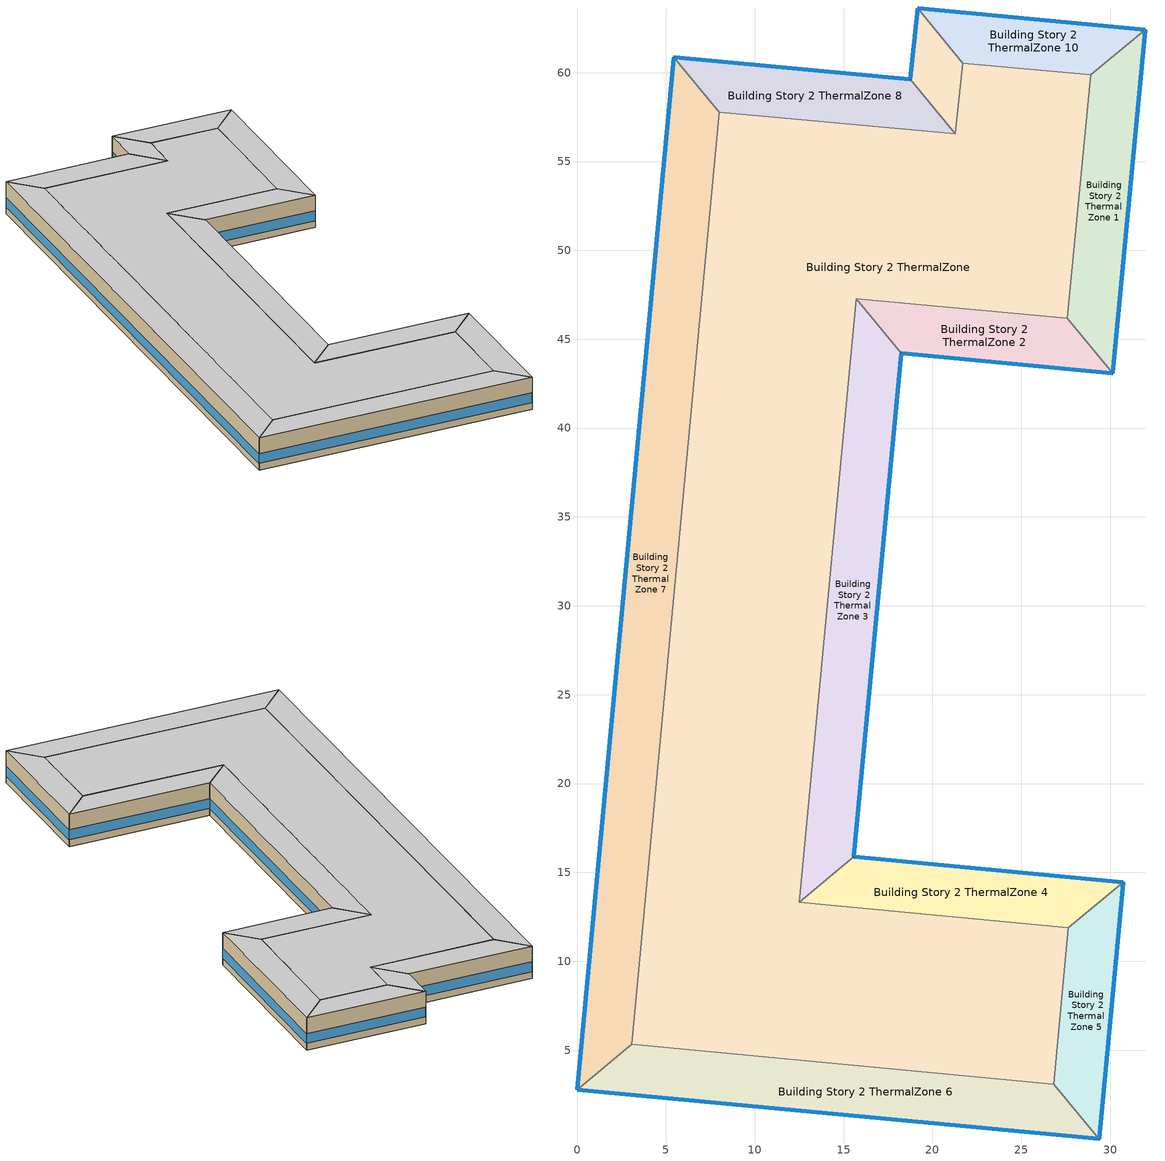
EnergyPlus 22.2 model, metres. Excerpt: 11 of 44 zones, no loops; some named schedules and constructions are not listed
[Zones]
Building Story 2 ThermalZone
 floor adiabatic (Typical Interior Ceiling): 28.9,59.87 27.59,46.17 15.7,47.28 12.49,13.33 27.65,11.89 26.84,3.08 3.08,5.33 8,57.78 21.29,56.55 21.71,60.54 z3.6
 wall adiabatic (Typical Interior Wall): 27.59,46.17 28.9,59.87 21.71,60.54 21.29,56.55 8,57.78 3.08,5.33 26.84,3.08 27.65,11.89 12.49,13.33 15.7,47.28 27.59,46.17 z3.6:7.2
 ceiling adiabatic (Typical Interior Floor): 21.71,60.54 21.29,56.55 8,57.78 3.08,5.33 26.84,3.08 27.65,11.89 12.49,13.33 15.7,47.28 27.59,46.17 28.9,59.87 z7.2
Building Story 2 ThermalZone 1
 floor adiabatic (Typical Interior Ceiling): 31.99,62.42 30.14,43.09 27.59,46.17 28.9,59.87 z3.6
 wall outside (Typical Insulated Steel Framed Exterior Wall R-12.99): 30.14,43.09 31.99,62.42 z3.6:7.2
 wall adiabatic (Typical Interior Wall): 31.99,62.42 28.9,59.87 27.59,46.17 30.14,43.09 z3.6:7.2
 window (U 0.55 SHGC 0.25): 30.15,43.12 31.98,62.39 z4.36:5.44
 ceiling adiabatic (Typical Interior Floor): 28.9,59.87 27.59,46.17 30.14,43.09 31.99,62.42 z7.2
Building Story 2 ThermalZone 10
 floor adiabatic (Typical Interior Floor): 19.17,63.64 31.99,62.42 28.9,59.87 21.71,60.54 z3.6
 wall outside (Typical Insulated Steel Framed Exterior Wall R-12.99): 31.99,62.42 19.17,63.64 z3.6:7.2
 wall adiabatic (Typical Interior Wall): 19.17,63.64 21.71,60.54 28.9,59.87 31.99,62.42 z3.6:7.2
 window (U 0.55 SHGC 0.25): 31.96,62.42 19.2,63.63 z4.36:5.45
 ceiling adiabatic (Typical Interior Ceiling): 21.71,60.54 28.9,59.87 31.99,62.42 19.17,63.64 z7.2
Building Story 2 ThermalZone 2
 floor adiabatic (Typical Interior Ceiling): 30.14,43.09 18.25,44.2 15.7,47.28 27.59,46.17 z3.6
 wall outside (Typical Insulated Steel Framed Exterior Wall R-12.99): 18.25,44.2 30.14,43.09 z3.6:7.2
 wall adiabatic (Typical Interior Wall): 30.14,43.09 27.59,46.17 15.7,47.28 18.25,44.2 z3.6:7.2
 window (U 0.55 SHGC 0.25): 18.28,44.2 30.12,43.09 z4.36:5.45
 ceiling adiabatic (Typical Interior Floor): 27.59,46.17 15.7,47.28 18.25,44.2 30.14,43.09 z7.2
Building Story 2 ThermalZone 3
 floor adiabatic (Typical Interior Ceiling): 18.25,44.2 15.57,15.88 12.49,13.33 15.7,47.28 z3.6
 wall outside (Typical Insulated Steel Framed Exterior Wall R-12.99): 15.57,15.88 18.25,44.2 z3.6:7.2
 wall adiabatic (Typical Interior Wall): 18.25,44.2 15.7,47.28 12.49,13.33 15.57,15.88 z3.6:7.2
 window (U 0.55 SHGC 0.25): 15.58,15.91 18.25,44.18 z4.36:5.44
 ceiling adiabatic (Typical Interior Ceiling): 15.7,47.28 12.49,13.33 15.57,15.88 18.25,44.2 z7.2
Building Story 2 ThermalZone 4
 floor adiabatic (Typical Interior Floor): 15.57,15.88 30.73,14.44 27.65,11.89 12.49,13.33 z3.6
 wall outside (Typical Insulated Steel Framed Exterior Wall R-12.99): 30.73,14.44 15.57,15.88 z3.6:7.2
 wall adiabatic (Typical Interior Wall): 15.57,15.88 12.49,13.33 27.65,11.89 30.73,14.44 z3.6:7.2
 window (U 0.55 SHGC 0.25): 30.71,14.44 15.6,15.88 z4.36:5.45
 ceiling adiabatic (Typical Interior Ceiling): 12.49,13.33 27.65,11.89 30.73,14.44 15.57,15.88 z7.2
Building Story 2 ThermalZone 5
 floor adiabatic (Typical Interior Floor): 30.73,14.44 29.39,0 26.84,3.08 27.65,11.89 z3.6
 wall outside (Typical Insulated Steel Framed Exterior Wall R-12.99): 29.39,0 30.73,14.44 z3.6:7.2
 wall adiabatic (Typical Interior Wall): 30.73,14.44 27.65,11.89 26.84,3.08 29.39,0 z3.6:7.2
 window (U 0.55 SHGC 0.25): 29.39,0.03 30.73,14.41 z4.36:5.45
 ceiling adiabatic (Typical Interior Ceiling): 27.65,11.89 26.84,3.08 29.39,0 30.73,14.44 z7.2
Building Story 2 ThermalZone 6
 floor adiabatic (Typical Interior Floor): 29.39,0 0,2.78 3.08,5.33 26.84,3.08 z3.6
 wall outside (Typical Insulated Steel Framed Exterior Wall R-12.99): 0,2.78 29.39,0 z3.6:7.2
 wall adiabatic (Typical Interior Wall): 29.39,0 26.84,3.08 3.08,5.33 0,2.78 z3.6:7.2
 window (U 0.55 SHGC 0.25): 0.03,2.77 29.37,0 z4.36:5.44
 ceiling adiabatic (Typical Interior Ceiling): 26.84,3.08 3.08,5.33 0,2.78 29.39,0 z7.2
Building Story 2 ThermalZone 7
 floor adiabatic (Typical Interior Floor): 0,2.78 5.44,60.86 8,57.78 3.08,5.33 z3.6
 wall outside (Typical Insulated Steel Framed Exterior Wall R-12.99): 5.44,60.86 0,2.78 z3.6:7.2
 wall adiabatic (Typical Interior Wall): 0,2.78 3.08,5.33 8,57.78 5.44,60.86 z3.6:7.2
 window (U 0.55 SHGC 0.25): 5.44,60.84 0,2.8 z4.36:5.44
 ceiling adiabatic (Typical Interior Ceiling): 3.08,5.33 8,57.78 5.44,60.86 0,2.78 z7.2
Building Story 2 ThermalZone 8
 floor adiabatic (Typical Interior Floor): 5.44,60.86 18.76,59.64 21.29,56.55 8,57.78 z3.6
 wall outside (Typical Insulated Steel Framed Exterior Wall R-12.99): 18.76,59.64 5.44,60.86 z3.6:7.2
 wall adiabatic (Typical Interior Wall): 5.44,60.86 8,57.78 21.29,56.55 18.76,59.64 z3.6:7.2
 window (U 0.55 SHGC 0.25): 18.73,59.64 5.47,60.86 z4.36:5.45
 ceiling adiabatic (Typical Interior Ceiling): 8,57.78 21.29,56.55 18.76,59.64 5.44,60.86 z7.2
Building Story 2 ThermalZone 9
 floor adiabatic (Typical Interior Floor): 18.76,59.64 19.17,63.64 21.71,60.54 21.29,56.55 z3.6
 wall outside (Typical Insulated Steel Framed Exterior Wall R-12.99): 19.17,63.64 18.76,59.64 z3.6:7.2
 wall adiabatic (Typical Interior Wall): 18.76,59.64 21.29,56.55 21.71,60.54 19.17,63.64 z3.6:7.2
 window (U 0.55 SHGC 0.25): 19.17,63.61 18.76,59.66 z4.36:5.46
 ceiling adiabatic (Typical Interior Ceiling): 21.29,56.55 21.71,60.54 19.17,63.64 18.76,59.64 z7.2
[SpaceList]
Story Ground Blended Space Type: Building Story 1 Space 1, Building Story 1 Space 2, Building Story 1 Space 5, Building Story 1 Space 6, Building Story 1 Space 7, Building Story 1 Space 9, Building Story 1 Space 10, Building Story 1 Space 3, Building Story 1 Space 8, Building Story 1 Space, Building Story 1 Space 4
[Lights] Zone or ZoneList or Space or SpaceList=Story Ground Blended Space Type; Design Level Calculation Method=Watts/Area; Return Air Fraction=0; Fraction Visible=0.2; Fraction Replaceable=1
Name | Schedule | Watts per Zone Floor Area {W/m2} | Fraction Radiant
Office OfficeLarge Data Center Lights 1 | OfficeLarge BLDG_LIGHT_SCH_2013 | 0.132749 | 0.7
Office OfficeLarge Main Data Center Lights 1 | OfficeLarge BLDG_LIGHT_SCH_2013 | 0.238666 | 0.7
SecondarySchool Auditorium Lights 1 | SchoolSecondary BLDG_LIGHT_SCH_2013 | 0.820262 | 0.37
SecondarySchool Cafeteria Lights 1 | SchoolSecondary BLDG_LIGHT_SCH_2013 | 0.535655 | 0.37
SecondarySchool ComputerRoom Lights 1 | SchoolSecondary BLDG_LIGHT_CLASSROOM_SCH_2013 | 1.56003 | 0.37
SecondarySchool Gym Lights 1 | SchoolSecondary BLDG_LIGHT_GYM_SCH_2013 | 1.52954 | 0.37
SecondarySchool Kitchen Lights 1 | SchoolSecondary BLDG_LIGHT_SCH_2013 | 0.343842 | 0.37
SecondarySchool Library Lights 1 | SchoolSecondary BLDG_LIGHT_LIBRARY_SCH_2013 | 1.31882 | 0.37
SecondarySchool Lobby Lights 1 | SchoolSecondary BLDG_LIGHT_LOBBYFLR1_SCH_2013 | 0.497551 | 0.37
SecondarySchool Mechanical Lights 1 | SchoolSecondary BLDG_LIGHT_MECHANICAL_SCH_2013 | 0.378666 | 0.37
SecondarySchool Office Lights 1 | SchoolSecondary BLDG_LIGHT_OFFICE_SCH_2013 | 1.55706 | 0.37
SecondarySchool Restroom Lights 1 | SchoolSecondary BLDG_LIGHT_BATH_SCH_2013 | 0.541778 | 0.37
[People] Zone or ZoneList or Space or SpaceList=Story Ground Blended Space Type; Number of People Calculation Method=People/Area; Fraction Radiant=0.3; Activity Level Schedule=SchoolSecondary ACTIVITY_SCH; Enable ASHRAE 55 Comfort Warnings=Yes; Mean Radiant Temperature Calculation Type=ZoneAveraged; Work Efficiency Schedule=Work Efficiency Schedule; Clothing Insulation Schedule=Clothing Schedule; Air Velocity Schedule=Air Velocity Schedule; Thermal Comfort Model 1 Type=Fanger
Name | Number of People Schedule | People per Floor Area {person/m2}
SecondarySchool Auditorium People 1 | SchoolSecondary BLDG_OCC_SCH_Auditorium | 0.1953
SecondarySchool Cafeteria People 1 | SchoolSecondary BLDG_OCC_SCH_Cafeteria | 0.0824085
SecondarySchool ComputerRoom People 1 | SchoolSecondary BLDG_OCC_SCH_Extend | 0.044033
SecondarySchool Gym People 1 | SchoolSecondary BLDG_OCC_SCH_Gym | 0.063731
SecondarySchool Kitchen People 1 | SchoolSecondary BLDG_OCC_SCH | 0.00432787
SecondarySchool Library People 1 | SchoolSecondary BLDG_OCC_SCH | 0.0110825
SecondarySchool Office People 1 | SchoolSecondary BLDG_OCC_SCH_Offices | 0.00701376
[ElectricEquipment] Zone or ZoneList or Space or SpaceList=Story Ground Blended Space Type; Design Level Calculation Method=Watts/Area
Name | Schedule | Watts per Zone Floor Area {W/m2} | Fraction Radiant | Fraction Latent | Fraction Lost
2 Elevator Fans | Elevator Schedule 3 | 0.0479507 | 0.5
2 Elevator Lift Motors | Elevator Schedule 1 | 24.8679 | 0 | 0 | 1
2 Elevator Lights | Elevator Schedule 2 | 0.0501053 | 0.5
Office OfficeLarge Data Center Elec Equip 1 | DataCenter_EQUIP_SCH | 3.23778 | 0.5 | 0 | 0
Office OfficeLarge Main Data Center Elec Equip 1 | DataCenter_EQUIP_SCH | 13.0975 | 0.5 | 0 | 0
SecondarySchool Auditorium Elec Equip 1 | SchoolSecondary BLDG_EQUIP_SCH_2013 | 0.598921 | 0.5 | 0 | 0
SecondarySchool Cafeteria Elec Equip 1 | SchoolSecondary KITCHEN_ELEC_EQUIP_SCH | 5.89221 | 0.5 | 0 | 0
SecondarySchool ComputerRoom Elec Equip 1 | SchoolSecondary BLDG_EQUIP_SCH_2013 | 2.33752 | 0.5 | 0 | 0
SecondarySchool Gym Elec Equip 1 | SchoolSecondary BLDG_EQUIP_SCH_2013 | 0.977208 | 0.5 | 0 | 0
SecondarySchool Kitchen Elec Equip 1 | SchoolSecondary KITCHEN_ELEC_EQUIP_SCH | 5.86805 | 0.3 | 0.25 | 0.2
SecondarySchool Library Elec Equip 1 | SchoolSecondary BLDG_EQUIP_SCH_2013 | 1.03067 | 0.5 | 0 | 0
SecondarySchool Lobby Elec Equip 1; SecondarySchool Restroom Elec Equip 1 | SchoolSecondary BLDG_EQUIP_SCH_2013 | 0.204549 | 0.5 | 0 | 0
SecondarySchool Mechanical Elec Equip 1 | SchoolSecondary BLDG_EQUIP_SCH_2013 | 0.333587 | 0.5 | 0 | 0
SecondarySchool Office Elec Equip 1 | SchoolSecondary BLDG_EQUIP_SCH_2013 | 1.40275 | 0.5 | 0 | 0
[GasEquipment]
SecondarySchool Kitchen Gas Equip 1: Zone or ZoneList or Space or SpaceList=Story Ground Blended Space Type; Schedule=SchoolSecondary KITCHEN_GAS_EQUIP_SCH; Design Level Calculation Method=Watts/Area; Power per Zone Floor Area {W/m2}=44.3139; Fraction Latent=0.1; Fraction Radiant=0.2; Fraction Lost=0.7
[ZoneInfiltration:DesignFlowRate] Zone or ZoneList or Space or SpaceList=Story Ground Blended Space Type; Schedule=Always On Discrete; Design Flow Rate Calculation Method=Flow/ExteriorArea; Constant Term Coefficient=0; Temperature Term Coefficient=0; Velocity Term Coefficient=0.224; Velocity Squared Term Coefficient=0
Name | Flow Rate per Exterior Surface Area {m3/s-m2}
SecondarySchool Auditorium A  - Story Ground Infiltration; SecondarySchool Auditorium C  - Story Ground Infiltration | 2.06687e-05
SecondarySchool Cafeteria A  - Story Ground Infiltration; SecondarySchool Cafeteria C  - Story Ground Infiltration | 1.3082e-05
SecondarySchool ComputerRoom A  - Story Ground Infiltration; SecondarySchool ComputerRoom C  - Story Ground Infiltration | 1.99715e-05
SecondarySchool Gym A  - Story Ground Infiltration; SecondarySchool Gym C  - Story Ground Infiltration | 1.5972e-05
SecondarySchool Gym A end_a - Story Ground Infiltration; SecondarySchool Gym C end_a - Story Ground Infiltration | 3.55026e-05
SecondarySchool Gym B end_a - Story Ground Infiltration; SecondarySchool Office B  - Story Ground Infiltration | 7.8412e-05
SecondarySchool Kitchen A  - Story Ground Infiltration; SecondarySchool Kitchen C  - Story Ground Infiltration | 4.51102e-06
SecondarySchool Library A  - Story Ground Infiltration; SecondarySchool Library C  - Story Ground Infiltration | 1.7593e-05
SecondarySchool Lobby A  - Story Ground Infiltration; SecondarySchool Lobby C  - Story Ground Infiltration; SecondarySchool Restroom A  - Story Ground Infiltration; SecondarySchool Restroom C  - Story Ground Infiltration | 8.77599e-06
SecondarySchool Mechanical A  - Story Ground Infiltration; SecondarySchool Mechanical C  - Story Ground Infiltration | 1.43122e-05
SecondarySchool Office A  - Story Ground Infiltration; SecondarySchool Office C  - Story Ground Infiltration | 4.00194e-05
[Schedule:Day:Interval]
SchoolSecondary BLDG_LIGHT_SCH_2013 Wkdy Day; SchoolSecondary BLDG_LIGHT_SCH_2013 Wkdy Day 2; SchoolSecondary BLDG_LIGHT_MECHANICAL_SCH_2013 Wkdy Day; SchoolSecondary BLDG_LIGHT_MECHANICAL_SCH_2013 Wkdy Day 2: No, 07:00, 0.1773, 21:00, 0.9, 24:00, 0.1773
SchoolSecondary BLDG_LIGHT_SCH_2013 Wknd Day; SchoolSecondary BLDG_LIGHT_SCH_2013 Wknd Day 1; SchoolSecondary BLDG_LIGHT_SCH_2013 Default; SchoolSecondary BLDG_LIGHT_CLASSROOM_SCH_2013 Wknd Day; SchoolSecondary BLDG_LIGHT_CLASSROOM_SCH_2013 Wknd Day 1; SchoolSecondary BLDG_LIGHT_CLASSROOM_SCH_2013 Default; SchoolSecondary BLDG_LIGHT_GYM_SCH_2013 Wknd Day; SchoolSecondary BLDG_LIGHT_GYM_SCH_2013 Wknd Day 1; SchoolSecondary BLDG_LIGHT_GYM_SCH_2013 Default; SchoolSecondary BLDG_LIGHT_LIBRARY_SCH_2013 Wknd Day; SchoolSecondary BLDG_LIGHT_LIBRARY_SCH_2013 Wknd Day 1; SchoolSecondary BLDG_LIGHT_LIBRARY_SCH_2013 Default; SchoolSecondary BLDG_LIGHT_LOBBYFLR1_SCH_2013 Wknd Day; SchoolSecondary BLDG_LIGHT_LOBBYFLR1_SCH_2013 Wknd Day 1; SchoolSecondary BLDG_LIGHT_LOBBYFLR1_SCH_2013 Default; SchoolSecondary BLDG_LIGHT_MECHANICAL_SCH_2013 Wknd Day; SchoolSecondary BLDG_LIGHT_MECHANICAL_SCH_2013 Wknd Day 1; SchoolSecondary BLDG_LIGHT_MECHANICAL_SCH_2013 Default; SchoolSecondary BLDG_LIGHT_OFFICE_SCH_2013 Wknd Day; SchoolSecondary BLDG_LIGHT_OFFICE_SCH_2013 Wknd Day 1; SchoolSecondary BLDG_LIGHT_OFFICE_SCH_2013 Default; SchoolSecondary BLDG_LIGHT_BATH_SCH_2013 Wknd Day; SchoolSecondary BLDG_LIGHT_BATH_SCH_2013 Wknd Day 1; SchoolSecondary BLDG_LIGHT_BATH_SCH_2013 Default; SchoolSecondary BLDG_LIGHT_CORRIDOR_SCH_2013 Wknd Day; SchoolSecondary BLDG_LIGHT_CORRIDOR_SCH_2013 Wknd Day 1; SchoolSecondary BLDG_LIGHT_CORRIDOR_SCH_2013 Default: No, 24:00, 0.1773
SchoolSecondary BLDG_LIGHT_SCH_2013 Wkdy Day 1; SchoolSecondary BLDG_LIGHT_MECHANICAL_SCH_2013 Wkdy Day 1: No, 08:00, 0.1773, 20:00, 0.5, 24:00, 0.1773
SchoolSecondary BLDG_LIGHT_SCH_2013 Summer Design Day; SchoolSecondary BLDG_LIGHT_CLASSROOM_SCH_2013 Summer Design Day; SchoolSecondary BLDG_LIGHT_GYM_SCH_2013 Summer Design Day; SchoolSecondary BLDG_LIGHT_LIBRARY_SCH_2013 Summer Design Day; SchoolSecondary BLDG_LIGHT_LOBBYFLR1_SCH_2013 Summer Design Day; SchoolSecondary BLDG_LIGHT_MECHANICAL_SCH_2013 Summer Design Day; SchoolSecondary BLDG_LIGHT_OFFICE_SCH_2013 Summer Design Day; SchoolSecondary BLDG_LIGHT_BATH_SCH_2013 Summer Design Day; 72 space(s) Occ Sch Summer Design Day 3; 72 space(s) Occ Sch Winter Design Day 3; 72 space(s) Occ Sch Summer Design Day 1; 72 space(s) Occ Sch Winter Design Day 1; 72 space(s) Occ Sch Summer Design Day 2; 72 space(s) Occ Sch Winter Design Day 2; DataCenter_EQUIP_SCH Wknd|Wkdy|Hol Day 3; DataCenter_EQUIP_SCH Wknd|Wkdy|Hol Day 7; DataCenter_EQUIP_SCH Wknd|Wkdy|Hol Day 11; DataCenter_EQUIP_SCH Summer Design Day; SchoolSecondary BLDG_LIGHT_CORRIDOR_SCH_2013 Summer Design Day: No, 24:00, 1
SchoolSecondary BLDG_LIGHT_SCH_2013 Winter Design Day; SchoolSecondary BLDG_LIGHT_CLASSROOM_SCH_2013 Winter Design Day; SchoolSecondary BLDG_LIGHT_GYM_SCH_2013 Winter Design Day; SchoolSecondary BLDG_LIGHT_LIBRARY_SCH_2013 Winter Design Day; SchoolSecondary BLDG_LIGHT_LOBBYFLR1_SCH_2013 Winter Design Day; SchoolSecondary BLDG_LIGHT_MECHANICAL_SCH_2013 Winter Design Day; SchoolSecondary BLDG_LIGHT_OFFICE_SCH_2013 Winter Design Day; SchoolSecondary BLDG_LIGHT_BATH_SCH_2013 Winter Design Day; SchoolSecondary BLDG_OCC_SCH_Auditorium Wknd Day; SchoolSecondary BLDG_OCC_SCH_Auditorium Wknd Day 1; SchoolSecondary BLDG_OCC_SCH_Auditorium Default; SchoolSecondary BLDG_OCC_SCH_Auditorium Winter Design Day; SchoolSecondary BLDG_OCC_SCH_Cafeteria Wknd Day; SchoolSecondary BLDG_OCC_SCH_Cafeteria Wknd Day 1; SchoolSecondary BLDG_OCC_SCH_Cafeteria Default; SchoolSecondary BLDG_OCC_SCH_Cafeteria Winter Design Day; SchoolSecondary BLDG_OCC_SCH_Extend Wknd Day; SchoolSecondary BLDG_OCC_SCH_Extend Wknd Day 1; SchoolSecondary BLDG_OCC_SCH_Extend Default; SchoolSecondary BLDG_OCC_SCH_Extend Winter Design Day; SchoolSecondary BLDG_OCC_SCH_Gym Wknd Day; SchoolSecondary BLDG_OCC_SCH_Gym Wknd Day 1; SchoolSecondary BLDG_OCC_SCH_Gym Default; SchoolSecondary BLDG_OCC_SCH_Gym Winter Design Day; SchoolSecondary BLDG_OCC_SCH Wknd Day; SchoolSecondary BLDG_OCC_SCH Wknd Day 1; SchoolSecondary BLDG_OCC_SCH Default; SchoolSecondary BLDG_OCC_SCH Winter Design Day; SchoolSecondary BLDG_OCC_SCH_Offices Wknd Day; SchoolSecondary BLDG_OCC_SCH_Offices Wknd Day 1; SchoolSecondary BLDG_OCC_SCH_Offices Default; SchoolSecondary BLDG_OCC_SCH_Offices Winter Design Day; Schedule Day 3; SchoolSecondary BLDG_LIGHT_CORRIDOR_SCH_2013 Winter Design Day: No, 24:00, 0
SchoolSecondary BLDG_LIGHT_CLASSROOM_SCH_2013 Wkdy Day; SchoolSecondary BLDG_LIGHT_CLASSROOM_SCH_2013 Wkdy Day 2: No, 07:00, 0.1773, 08:00, 0.9, 21:00, 0.598291, 24:00, 0.1773
SchoolSecondary BLDG_LIGHT_CLASSROOM_SCH_2013 Wkdy Day 1: No, 08:00, 0.1773, 20:00, 0.332384, 21:00, 0.117863, 24:00, 0.1773
SchoolSecondary BLDG_LIGHT_GYM_SCH_2013 Wkdy Day; SchoolSecondary BLDG_LIGHT_GYM_SCH_2013 Wkdy Day 2: No, 07:00, 0.1773, 08:00, 0.9, 21:00, 0.88182, 24:00, 0.1773
SchoolSecondary BLDG_LIGHT_GYM_SCH_2013 Wkdy Day 1: No, 08:00, 0.1773, 20:00, 0.4899, 21:00, 0.173719, 24:00, 0.1773
SchoolSecondary BLDG_LIGHT_LIBRARY_SCH_2013 Wkdy Day; SchoolSecondary BLDG_LIGHT_LIBRARY_SCH_2013 Wkdy Day 2: No, 07:00, 0.1773, 08:00, 0.9, 21:00, 0.8325, 24:00, 0.1773
SchoolSecondary BLDG_LIGHT_LIBRARY_SCH_2013 Wkdy Day 1: No, 08:00, 0.1773, 20:00, 0.4625, 21:00, 0.164002, 24:00, 0.1773
SchoolSecondary BLDG_LIGHT_LOBBYFLR1_SCH_2013 Wkdy Day; SchoolSecondary BLDG_LIGHT_LOBBYFLR1_SCH_2013 Wkdy Day 2: No, 07:00, 0.1773, 08:00, 0.9, 21:00, 0.855, 24:00, 0.1773
SchoolSecondary BLDG_LIGHT_LOBBYFLR1_SCH_2013 Wkdy Day 1: No, 08:00, 0.1773, 20:00, 0.475, 21:00, 0.168435, 24:00, 0.1773
SchoolSecondary BLDG_LIGHT_OFFICE_SCH_2013 Wkdy Day; SchoolSecondary BLDG_LIGHT_OFFICE_SCH_2013 Wkdy Day 2: No, 07:00, 0.1773, 08:00, 0.9, 21:00, 0.747958, 24:00, 0.1773
SchoolSecondary BLDG_LIGHT_OFFICE_SCH_2013 Wkdy Day 1: No, 08:00, 0.1773, 20:00, 0.415533, 21:00, 0.147348, 24:00, 0.1773
SchoolSecondary BLDG_LIGHT_BATH_SCH_2013 Wkdy Day; SchoolSecondary BLDG_LIGHT_BATH_SCH_2013 Wkdy Day 2: No, 07:00, 0.1773, 08:00, 0.9, 21:00, 0.594, 24:00, 0.1773
SchoolSecondary BLDG_LIGHT_BATH_SCH_2013 Wkdy Day 1: No, 08:00, 0.1773, 20:00, 0.33, 21:00, 0.117018, 24:00, 0.1773
SchoolSecondary BLDG_OCC_SCH_Auditorium Wkdy|SmrDsn Day; SchoolSecondary BLDG_OCC_SCH_Auditorium Wkdy|SmrDsn Day 2; SchoolSecondary BLDG_OCC_SCH_Auditorium Summer Design Day: No, 08:00, 0, 15:00, 0.25, 20:00, 0.95, 24:00, 0
SchoolSecondary BLDG_OCC_SCH_Auditorium Wkdy|SmrDsn Day 1: No, 08:00, 0, 17:00, 0.15, 19:00, 0.35, 24:00, 0
SchoolSecondary ACTIVITY_SCH Default; SchoolSecondary ACTIVITY_SCH Summer Design Day; SchoolSecondary ACTIVITY_SCH Winter Design Day: No, 24:00, 120
SchoolSecondary BLDG_OCC_SCH_Cafeteria Wkdy|SmrDsn Day; SchoolSecondary BLDG_OCC_SCH_Cafeteria Wkdy|SmrDsn Day 2; SchoolSecondary BLDG_OCC_SCH_Cafeteria Summer Design Day: No, 09:00, 0, 15:00, 0.95, 20:00, 0.35, 24:00, 0
SchoolSecondary BLDG_OCC_SCH_Cafeteria Wkdy|SmrDsn Day 1: No, 09:00, 0, 17:00, 0.15, 19:00, 0.35, 24:00, 0
SchoolSecondary BLDG_OCC_SCH_Extend Wkdy|SmrDsn Day; SchoolSecondary BLDG_OCC_SCH_Extend Wkdy|SmrDsn Day 2; SchoolSecondary BLDG_OCC_SCH_Extend Summer Design Day: No, 08:00, 0, 21:00, 0.95, 24:00, 0
SchoolSecondary BLDG_OCC_SCH_Extend Wkdy|SmrDsn Day 1: No, 08:00, 0, 21:00, 0.5, 24:00, 0
SchoolSecondary BLDG_OCC_SCH_Gym Wkdy|SmrDsn Day; SchoolSecondary BLDG_OCC_SCH_Gym Wkdy|SmrDsn Day 2; SchoolSecondary BLDG_OCC_SCH_Gym Summer Design Day: No, 08:00, 0, 16:00, 0.35, 21:00, 0.95, 24:00, 0
SchoolSecondary BLDG_OCC_SCH_Gym Wkdy|SmrDsn Day 1: No, 08:00, 0, 21:00, 0.35, 24:00, 0
SchoolSecondary BLDG_OCC_SCH Wkdy|SmrDsn Day; SchoolSecondary BLDG_OCC_SCH Wkdy|SmrDsn Day 2; SchoolSecondary BLDG_OCC_SCH Summer Design Day: No, 08:00, 0, 16:00, 0.95, 21:00, 0.15, 24:00, 0
SchoolSecondary BLDG_OCC_SCH Wkdy|SmrDsn Day 1: No, 08:00, 0, 21:00, 0.15, 24:00, 0
SchoolSecondary BLDG_OCC_SCH_Offices Wkdy|SmrDsn Day; SchoolSecondary BLDG_OCC_SCH_Offices Wkdy|SmrDsn Day 2; SchoolSecondary BLDG_OCC_SCH_Offices Summer Design Day: No, 08:00, 0, 17:00, 0.95, 21:00, 0.15, 24:00, 0
SchoolSecondary BLDG_OCC_SCH_Offices Wkdy|SmrDsn Day 1: No, 08:00, 0, 17:00, 0.5, 21:00, 0.15, 24:00, 0
72 space(s) Occ Sch Thursday 19; 72 space(s) Occ Sch Friday 19; 72 space(s) Occ Sch Default 3; 72 space(s) Occ Sch Tuesday 19; 72 space(s) Occ Sch Wednesday 19; 72 space(s) Occ Sch Tuesday 18; 72 space(s) Occ Sch Wednesday 18; 72 space(s) Occ Sch Thursday 18; 72 space(s) Occ Sch Friday 18; 72 space(s) Occ Sch Monday 16; 72 space(s) Occ Sch Tuesday 16; 72 space(s) Occ Sch Wednesday 16; 72 space(s) Occ Sch Thursday 16; 72 space(s) Occ Sch Friday 16; 72 space(s) Occ Sch Monday 14; 72 space(s) Occ Sch Wednesday 15; 72 space(s) Occ Sch Thursday 15; 72 space(s) Occ Sch Friday 15; 72 space(s) Occ Sch Monday 13; 72 space(s) Occ Sch Tuesday 15; 72 space(s) Occ Sch Thursday 14; 72 space(s) Occ Sch Friday 14; 72 space(s) Occ Sch Default 2; 72 space(s) Occ Sch Tuesday 14; 72 space(s) Occ Sch Wednesday 14; 72 space(s) Occ Sch Tuesday 13; 72 space(s) Occ Sch Wednesday 13; 72 space(s) Occ Sch Thursday 13; 72 space(s) Occ Sch Friday 13; 72 space(s) Occ Sch Monday 12; 72 space(s) Occ Sch Tuesday 11; 72 space(s) Occ Sch Wednesday 11; 72 space(s) Occ Sch Thursday 11; 72 space(s) Occ Sch Friday 11; 72 space(s) Occ Sch Monday 10; 72 space(s) Occ Sch Wednesday 10; 72 space(s) Occ Sch Thursday 10; 72 space(s) Occ Sch Friday 10; 72 space(s) Occ Sch Monday 9; 72 space(s) Occ Sch Tuesday 10: No, 05:00, 0, 07:00, 1, 08:00, 1, 09:00, 1, 11:00, 0, 13:00, 1, 14:00, 0, 15:00, 1, 16:00, 1, 17:00, 1, 18:00, 1, 19:00, 0, 20:00, 1, 21:00, 1, 22:00, 1, 24:00, 0
72 space(s) Occ Sch Saturday 3; 72 space(s) Occ Sch Saturday 2: No, 05:00, 0, 06:00, 1, 07:00, 0, 08:00, 1, 11:00, 0, 12:00, 1, 16:00, 0, 17:00, 1, 18:00, 0, 19:00, 1, 24:00, 0
72 space(s) Occ Sch Sunday 3; 72 space(s) Occ Sch Sunday 2: No, 05:00, 0, 06:00, 1, 17:00, 0, 18:00, 1, 24:00, 0
72 space(s) Occ Sch Wednesday 17; 72 space(s) Occ Sch Thursday 17; 72 space(s) Occ Sch Friday 17; 72 space(s) Occ Sch Monday 15; 72 space(s) Occ Sch Tuesday 17; 72 space(s) Occ Sch Wednesday 12; 72 space(s) Occ Sch Thursday 12; 72 space(s) Occ Sch Friday 12; 72 space(s) Occ Sch Monday 11; 72 space(s) Occ Sch Tuesday 12: No, 05:00, 0, 07:00, 1, 08:00, 1, 09:00, 1, 11:00, 0, 13:00, 1, 16:00, 0, 17:00, 1, 18:00, 1, 19:00, 1, 20:00, 0, 21:00, 1, 22:00, 1, 24:00, 0
72 space(s) Occ Sch Thursday 9; 72 space(s) Occ Sch Friday 9; 72 space(s) Occ Sch Default 1; 72 space(s) Occ Sch Tuesday 9; 72 space(s) Occ Sch Wednesday 9; 72 space(s) Occ Sch Wednesday 5; 72 space(s) Occ Sch Thursday 5; 72 space(s) Occ Sch Friday 5; 72 space(s) Occ Sch Monday 5; 72 space(s) Occ Sch Tuesday 5: No, 05:00, 0, 07:00, 0.0111173, 08:00, 0.643691, 09:00, 0.104503, 11:00, 0, 13:00, 0.0500278, 14:00, 0, 15:00, 0.116732, 16:00, 0.207893, 17:00, 0.0811562, 18:00, 0.0222346, 19:00, 0, 20:00, 0.286826, 21:00, 0.277932, 22:00, 0.00555865, 24:00, 0
72 space(s) Occ Sch Saturday 1: No, 05:00, 0, 06:00, 0.0111173, 07:00, 0, 08:00, 0.0222346, 11:00, 0, 12:00, 0.0222346, 16:00, 0, 17:00, 0.00555865, 18:00, 0, 19:00, 0.00555865, 24:00, 0
72 space(s) Occ Sch Sunday 1: No, 05:00, 0, 06:00, 0.00555865, 17:00, 0, 18:00, 0.00555865, 24:00, 0
72 space(s) Occ Sch Tuesday 8; 72 space(s) Occ Sch Wednesday 8; 72 space(s) Occ Sch Thursday 8; 72 space(s) Occ Sch Friday 8; 72 space(s) Occ Sch Monday 8; 72 space(s) Occ Sch Tuesday 6; 72 space(s) Occ Sch Wednesday 6; 72 space(s) Occ Sch Thursday 6; 72 space(s) Occ Sch Friday 6; 72 space(s) Occ Sch Monday 6: No, 05:00, 0, 07:00, 0.0111173, 08:00, 0.332407, 09:00, 0.105614, 11:00, 0, 13:00, 0.0511395, 14:00, 0, 15:00, 0.116732, 16:00, 0.102279, 17:00, 0.0811562, 18:00, 0.0222346, 19:00, 0, 20:00, 0.286826, 21:00, 0.277932, 22:00, 0.00555865, 24:00, 0
72 space(s) Occ Sch Wednesday 7; 72 space(s) Occ Sch Thursday 7; 72 space(s) Occ Sch Friday 7; 72 space(s) Occ Sch Monday 7; 72 space(s) Occ Sch Tuesday 7: No, 05:00, 0, 07:00, 0.0111173, 08:00, 0.275709, 09:00, 0.0166759, 11:00, 0, 13:00, 0.0500278, 16:00, 0, 17:00, 0.00222346, 18:00, 0.0222346, 19:00, 0.130072, 20:00, 0, 21:00, 0.148972, 22:00, 0.00555865, 24:00, 0
DataCenter_EQUIP_SCH Wknd|Wkdy|Hol Day; DataCenter_EQUIP_SCH Wknd|Wkdy|Hol Day 4; DataCenter_EQUIP_SCH Wknd|Wkdy|Hol Day 8; DataCenter_EQUIP_SCH Winter Design Day 11: No, 24:00, 0.25
DataCenter_EQUIP_SCH Wknd|Wkdy|Hol Day 1; DataCenter_EQUIP_SCH Wknd|Wkdy|Hol Day 5; DataCenter_EQUIP_SCH Wknd|Wkdy|Hol Day 9: No, 24:00, 0.5
DataCenter_EQUIP_SCH Wknd|Wkdy|Hol Day 2; DataCenter_EQUIP_SCH Wknd|Wkdy|Hol Day 6; DataCenter_EQUIP_SCH Wknd|Wkdy|Hol Day 10: No, 24:00, 0.75
SchoolSecondary BLDG_EQUIP_SCH_2013 Wkdy Day; SchoolSecondary BLDG_EQUIP_SCH_2013 Wkdy Day 2: No, 08:00, 0.295624, 17:00, 0.90367, 21:00, 0.332931, 24:00, 0.295624
SchoolSecondary BLDG_EQUIP_SCH_2013 Default|Wknd Day; SchoolSecondary BLDG_EQUIP_SCH_2013 Default|Wknd Day 2; SchoolSecondary BLDG_EQUIP_SCH_2013 Default: No, 24:00, 0.295624
SchoolSecondary BLDG_EQUIP_SCH_2013 Wkdy Day 1: No, 08:00, 0.21116, 17:00, 0.475616, 21:00, 0.237808, 24:00, 0.21116
SchoolSecondary BLDG_EQUIP_SCH_2013 Default|Wknd Day 1: No, 24:00, 0.21116
SchoolSecondary BLDG_EQUIP_SCH_2013 Summer Design Day: No, 08:00, 0.35, 17:00, 0.95, 24:00, 0.35
SchoolSecondary BLDG_EQUIP_SCH_2013 Winter Design Day 2: No, 24:00, 0.35
SchoolSecondary KITCHEN_ELEC_EQUIP_SCH Wkdy Day; SchoolSecondary KITCHEN_ELEC_EQUIP_SCH Wkdy Day 1; SchoolSecondary KITCHEN_ELEC_EQUIP_SCH Wkdy Day 2; SchoolSecondary KITCHEN_ELEC_EQUIP_SCH Summer Design Day: No, 08:00, 0.1, 10:00, 0.15, 13:00, 0.25, 15:00, 0.15, 24:00, 0.1
SchoolSecondary KITCHEN_ELEC_EQUIP_SCH Wknd Day; SchoolSecondary KITCHEN_ELEC_EQUIP_SCH Wknd Day 1; SchoolSecondary KITCHEN_ELEC_EQUIP_SCH Default; SchoolSecondary KITCHEN_ELEC_EQUIP_SCH Winter Design Day: No, 24:00, 0.1
SchoolSecondary KITCHEN_GAS_EQUIP_SCH Wkdy|SmrDsn Day; SchoolSecondary KITCHEN_GAS_EQUIP_SCH Wkdy|SmrDsn Day 1; SchoolSecondary KITCHEN_GAS_EQUIP_SCH Wkdy|SmrDsn Day 2; SchoolSecondary KITCHEN_GAS_EQUIP_SCH Summer Design Day: No, 08:00, 0.02, 10:00, 0.15, 13:00, 0.2, 15:00, 0.1, 24:00, 0.02
SchoolSecondary KITCHEN_GAS_EQUIP_SCH Wknd Day; SchoolSecondary KITCHEN_GAS_EQUIP_SCH Wknd Day 1; SchoolSecondary KITCHEN_GAS_EQUIP_SCH Default; SchoolSecondary KITCHEN_GAS_EQUIP_SCH Winter Design Day: No, 24:00, 0.02
SchoolSecondary BLDG_LIGHT_CORRIDOR_SCH_2013 Wkdy Day; SchoolSecondary BLDG_LIGHT_CORRIDOR_SCH_2013 Wkdy Day 2: No, 07:00, 0.1773, 08:00, 0.9, 21:00, 0.551772, 24:00, 0.1773
SchoolSecondary BLDG_LIGHT_CORRIDOR_SCH_2013 Wkdy Day 1: No, 08:00, 0.1773, 20:00, 0.30654, 21:00, 0.108699, 24:00, 0.1773
[Schedule:Week:Daily]
SchoolSecondary BLDG_LIGHT_SCH_2013 Week Rule - Jan1-Jan3: SchoolSecondary BLDG_LIGHT_SCH_2013 Wkdy Day, SchoolSecondary BLDG_LIGHT_SCH_2013 Wkdy Day, SchoolSecondary BLDG_LIGHT_SCH_2013 Wkdy Day, SchoolSecondary BLDG_LIGHT_SCH_2013 Wkdy Day, SchoolSecondary BLDG_LIGHT_SCH_2013 Wkdy Day, SchoolSecondary BLDG_LIGHT_SCH_2013 Wkdy Day, SchoolSecondary BLDG_LIGHT_SCH_2013 Wknd Day, SchoolSecondary BLDG_LIGHT_SCH_2013 Default, SchoolSecondary BLDG_LIGHT_SCH_2013 Summer Design Day, SchoolSecondary BLDG_LIGHT_SCH_2013 Winter Design Day, SchoolSecondary BLDG_LIGHT_SCH_2013 Default, SchoolSecondary BLDG_LIGHT_SCH_2013 Default
SchoolSecondary BLDG_LIGHT_SCH_2013 Week Rule - Jan4-Jun27: SchoolSecondary BLDG_LIGHT_SCH_2013 Wknd Day, SchoolSecondary BLDG_LIGHT_SCH_2013 Wkdy Day, SchoolSecondary BLDG_LIGHT_SCH_2013 Wkdy Day, SchoolSecondary BLDG_LIGHT_SCH_2013 Wkdy Day, SchoolSecondary BLDG_LIGHT_SCH_2013 Wkdy Day, SchoolSecondary BLDG_LIGHT_SCH_2013 Wkdy Day, SchoolSecondary BLDG_LIGHT_SCH_2013 Wknd Day, SchoolSecondary BLDG_LIGHT_SCH_2013 Default, SchoolSecondary BLDG_LIGHT_SCH_2013 Summer Design Day, SchoolSecondary BLDG_LIGHT_SCH_2013 Winter Design Day, SchoolSecondary BLDG_LIGHT_SCH_2013 Default, SchoolSecondary BLDG_LIGHT_SCH_2013 Default
SchoolSecondary BLDG_LIGHT_SCH_2013 Week Rule - Jun28-Jul4: SchoolSecondary BLDG_LIGHT_SCH_2013 Wknd Day, SchoolSecondary BLDG_LIGHT_SCH_2013 Wkdy Day, SchoolSecondary BLDG_LIGHT_SCH_2013 Wkdy Day, SchoolSecondary BLDG_LIGHT_SCH_2013 Wkdy Day 1, SchoolSecondary BLDG_LIGHT_SCH_2013 Wkdy Day 1, SchoolSecondary BLDG_LIGHT_SCH_2013 Wkdy Day 1, SchoolSecondary BLDG_LIGHT_SCH_2013 Wknd Day 1, SchoolSecondary BLDG_LIGHT_SCH_2013 Default, SchoolSecondary BLDG_LIGHT_SCH_2013 Summer Design Day, SchoolSecondary BLDG_LIGHT_SCH_2013 Winter Design Day, SchoolSecondary BLDG_LIGHT_SCH_2013 Default, SchoolSecondary BLDG_LIGHT_SCH_2013 Default
SchoolSecondary BLDG_LIGHT_SCH_2013 Week Rule - Jul5-Aug29: SchoolSecondary BLDG_LIGHT_SCH_2013 Wknd Day 1, SchoolSecondary BLDG_LIGHT_SCH_2013 Wkdy Day 1, SchoolSecondary BLDG_LIGHT_SCH_2013 Wkdy Day 1, SchoolSecondary BLDG_LIGHT_SCH_2013 Wkdy Day 1, SchoolSecondary BLDG_LIGHT_SCH_2013 Wkdy Day 1, SchoolSecondary BLDG_LIGHT_SCH_2013 Wkdy Day 1, SchoolSecondary BLDG_LIGHT_SCH_2013 Wknd Day 1, SchoolSecondary BLDG_LIGHT_SCH_2013 Default, SchoolSecondary BLDG_LIGHT_SCH_2013 Summer Design Day, SchoolSecondary BLDG_LIGHT_SCH_2013 Winter Design Day, SchoolSecondary BLDG_LIGHT_SCH_2013 Default, SchoolSecondary BLDG_LIGHT_SCH_2013 Default
SchoolSecondary BLDG_LIGHT_SCH_2013 Week Rule - Aug30-Sep5: SchoolSecondary BLDG_LIGHT_SCH_2013 Wknd Day 1, SchoolSecondary BLDG_LIGHT_SCH_2013 Wkdy Day 1, SchoolSecondary BLDG_LIGHT_SCH_2013 Wkdy Day 2, SchoolSecondary BLDG_LIGHT_SCH_2013 Wkdy Day 2, SchoolSecondary BLDG_LIGHT_SCH_2013 Wkdy Day 2, SchoolSecondary BLDG_LIGHT_SCH_2013 Wkdy Day 2, SchoolSecondary BLDG_LIGHT_SCH_2013 Default, SchoolSecondary BLDG_LIGHT_SCH_2013 Default, SchoolSecondary BLDG_LIGHT_SCH_2013 Summer Design Day, SchoolSecondary BLDG_LIGHT_SCH_2013 Winter Design Day, SchoolSecondary BLDG_LIGHT_SCH_2013 Default, SchoolSecondary BLDG_LIGHT_SCH_2013 Default
SchoolSecondary BLDG_LIGHT_SCH_2013 Week Rule - Sep6-Dec31: SchoolSecondary BLDG_LIGHT_SCH_2013 Default, SchoolSecondary BLDG_LIGHT_SCH_2013 Wkdy Day 2, SchoolSecondary BLDG_LIGHT_SCH_2013 Wkdy Day 2, SchoolSecondary BLDG_LIGHT_SCH_2013 Wkdy Day 2, SchoolSecondary BLDG_LIGHT_SCH_2013 Wkdy Day 2, SchoolSecondary BLDG_LIGHT_SCH_2013 Wkdy Day 2, SchoolSecondary BLDG_LIGHT_SCH_2013 Default, SchoolSecondary BLDG_LIGHT_SCH_2013 Default, SchoolSecondary BLDG_LIGHT_SCH_2013 Summer Design Day, SchoolSecondary BLDG_LIGHT_SCH_2013 Winter Design Day, SchoolSecondary BLDG_LIGHT_SCH_2013 Default, SchoolSecondary BLDG_LIGHT_SCH_2013 Default
SchoolSecondary BLDG_LIGHT_GYM_SCH_2013 Week Rule - Jan1-Jan3: SchoolSecondary BLDG_LIGHT_GYM_SCH_2013 Wkdy Day, SchoolSecondary BLDG_LIGHT_GYM_SCH_2013 Wkdy Day, SchoolSecondary BLDG_LIGHT_GYM_SCH_2013 Wkdy Day, SchoolSecondary BLDG_LIGHT_GYM_SCH_2013 Wkdy Day, SchoolSecondary BLDG_LIGHT_GYM_SCH_2013 Wkdy Day, SchoolSecondary BLDG_LIGHT_GYM_SCH_2013 Wkdy Day, SchoolSecondary BLDG_LIGHT_GYM_SCH_2013 Wknd Day, SchoolSecondary BLDG_LIGHT_GYM_SCH_2013 Default, SchoolSecondary BLDG_LIGHT_GYM_SCH_2013 Summer Design Day, SchoolSecondary BLDG_LIGHT_GYM_SCH_2013 Winter Design Day, SchoolSecondary BLDG_LIGHT_GYM_SCH_2013 Default, SchoolSecondary BLDG_LIGHT_GYM_SCH_2013 Default
SchoolSecondary BLDG_LIGHT_GYM_SCH_2013 Week Rule - Jan4-Jun27: SchoolSecondary BLDG_LIGHT_GYM_SCH_2013 Wknd Day, SchoolSecondary BLDG_LIGHT_GYM_SCH_2013 Wkdy Day, SchoolSecondary BLDG_LIGHT_GYM_SCH_2013 Wkdy Day, SchoolSecondary BLDG_LIGHT_GYM_SCH_2013 Wkdy Day, SchoolSecondary BLDG_LIGHT_GYM_SCH_2013 Wkdy Day, SchoolSecondary BLDG_LIGHT_GYM_SCH_2013 Wkdy Day, SchoolSecondary BLDG_LIGHT_GYM_SCH_2013 Wknd Day, SchoolSecondary BLDG_LIGHT_GYM_SCH_2013 Default, SchoolSecondary BLDG_LIGHT_GYM_SCH_2013 Summer Design Day, SchoolSecondary BLDG_LIGHT_GYM_SCH_2013 Winter Design Day, SchoolSecondary BLDG_LIGHT_GYM_SCH_2013 Default, SchoolSecondary BLDG_LIGHT_GYM_SCH_2013 Default
SchoolSecondary BLDG_LIGHT_GYM_SCH_2013 Week Rule - Jun28-Jul4: SchoolSecondary BLDG_LIGHT_GYM_SCH_2013 Wknd Day, SchoolSecondary BLDG_LIGHT_GYM_SCH_2013 Wkdy Day, SchoolSecondary BLDG_LIGHT_GYM_SCH_2013 Wkdy Day, SchoolSecondary BLDG_LIGHT_GYM_SCH_2013 Wkdy Day 1, SchoolSecondary BLDG_LIGHT_GYM_SCH_2013 Wkdy Day 1, SchoolSecondary BLDG_LIGHT_GYM_SCH_2013 Wkdy Day 1, SchoolSecondary BLDG_LIGHT_GYM_SCH_2013 Wknd Day 1, SchoolSecondary BLDG_LIGHT_GYM_SCH_2013 Default, SchoolSecondary BLDG_LIGHT_GYM_SCH_2013 Summer Design Day, SchoolSecondary BLDG_LIGHT_GYM_SCH_2013 Winter Design Day, SchoolSecondary BLDG_LIGHT_GYM_SCH_2013 Default, SchoolSecondary BLDG_LIGHT_GYM_SCH_2013 Default
SchoolSecondary BLDG_LIGHT_GYM_SCH_2013 Week Rule - Jul5-Aug29: SchoolSecondary BLDG_LIGHT_GYM_SCH_2013 Wknd Day 1, SchoolSecondary BLDG_LIGHT_GYM_SCH_2013 Wkdy Day 1, SchoolSecondary BLDG_LIGHT_GYM_SCH_2013 Wkdy Day 1, SchoolSecondary BLDG_LIGHT_GYM_SCH_2013 Wkdy Day 1, SchoolSecondary BLDG_LIGHT_GYM_SCH_2013 Wkdy Day 1, SchoolSecondary BLDG_LIGHT_GYM_SCH_2013 Wkdy Day 1, SchoolSecondary BLDG_LIGHT_GYM_SCH_2013 Wknd Day 1, SchoolSecondary BLDG_LIGHT_GYM_SCH_2013 Default, SchoolSecondary BLDG_LIGHT_GYM_SCH_2013 Summer Design Day, SchoolSecondary BLDG_LIGHT_GYM_SCH_2013 Winter Design Day, SchoolSecondary BLDG_LIGHT_GYM_SCH_2013 Default, SchoolSecondary BLDG_LIGHT_GYM_SCH_2013 Default
SchoolSecondary BLDG_LIGHT_GYM_SCH_2013 Week Rule - Aug30-Sep5: SchoolSecondary BLDG_LIGHT_GYM_SCH_2013 Wknd Day 1, SchoolSecondary BLDG_LIGHT_GYM_SCH_2013 Wkdy Day 1, SchoolSecondary BLDG_LIGHT_GYM_SCH_2013 Wkdy Day 2, SchoolSecondary BLDG_LIGHT_GYM_SCH_2013 Wkdy Day 2, SchoolSecondary BLDG_LIGHT_GYM_SCH_2013 Wkdy Day 2, SchoolSecondary BLDG_LIGHT_GYM_SCH_2013 Wkdy Day 2, SchoolSecondary BLDG_LIGHT_GYM_SCH_2013 Default, SchoolSecondary BLDG_LIGHT_GYM_SCH_2013 Default, SchoolSecondary BLDG_LIGHT_GYM_SCH_2013 Summer Design Day, SchoolSecondary BLDG_LIGHT_GYM_SCH_2013 Winter Design Day, SchoolSecondary BLDG_LIGHT_GYM_SCH_2013 Default, SchoolSecondary BLDG_LIGHT_GYM_SCH_2013 Default
SchoolSecondary BLDG_LIGHT_GYM_SCH_2013 Week Rule - Sep6-Dec31: SchoolSecondary BLDG_LIGHT_GYM_SCH_2013 Default, SchoolSecondary BLDG_LIGHT_GYM_SCH_2013 Wkdy Day 2, SchoolSecondary BLDG_LIGHT_GYM_SCH_2013 Wkdy Day 2, SchoolSecondary BLDG_LIGHT_GYM_SCH_2013 Wkdy Day 2, SchoolSecondary BLDG_LIGHT_GYM_SCH_2013 Wkdy Day 2, SchoolSecondary BLDG_LIGHT_GYM_SCH_2013 Wkdy Day 2, SchoolSecondary BLDG_LIGHT_GYM_SCH_2013 Default, SchoolSecondary BLDG_LIGHT_GYM_SCH_2013 Default, SchoolSecondary BLDG_LIGHT_GYM_SCH_2013 Summer Design Day, SchoolSecondary BLDG_LIGHT_GYM_SCH_2013 Winter Design Day, SchoolSecondary BLDG_LIGHT_GYM_SCH_2013 Default, SchoolSecondary BLDG_LIGHT_GYM_SCH_2013 Default
SchoolSecondary BLDG_LIGHT_LIBRARY_SCH_2013 Week Rule - Jan1-Jan3: SchoolSecondary BLDG_LIGHT_LIBRARY_SCH_2013 Wkdy Day, SchoolSecondary BLDG_LIGHT_LIBRARY_SCH_2013 Wkdy Day, SchoolSecondary BLDG_LIGHT_LIBRARY_SCH_2013 Wkdy Day, SchoolSecondary BLDG_LIGHT_LIBRARY_SCH_2013 Wkdy Day, SchoolSecondary BLDG_LIGHT_LIBRARY_SCH_2013 Wkdy Day, SchoolSecondary BLDG_LIGHT_LIBRARY_SCH_2013 Wkdy Day, SchoolSecondary BLDG_LIGHT_LIBRARY_SCH_2013 Wknd Day, SchoolSecondary BLDG_LIGHT_LIBRARY_SCH_2013 Default, SchoolSecondary BLDG_LIGHT_LIBRARY_SCH_2013 Summer Design Day, SchoolSecondary BLDG_LIGHT_LIBRARY_SCH_2013 Winter Design Day, SchoolSecondary BLDG_LIGHT_LIBRARY_SCH_2013 Default, SchoolSecondary BLDG_LIGHT_LIBRARY_SCH_2013 Default
SchoolSecondary BLDG_LIGHT_LIBRARY_SCH_2013 Week Rule - Jan4-Jun27: SchoolSecondary BLDG_LIGHT_LIBRARY_SCH_2013 Wknd Day, SchoolSecondary BLDG_LIGHT_LIBRARY_SCH_2013 Wkdy Day, SchoolSecondary BLDG_LIGHT_LIBRARY_SCH_2013 Wkdy Day, SchoolSecondary BLDG_LIGHT_LIBRARY_SCH_2013 Wkdy Day, SchoolSecondary BLDG_LIGHT_LIBRARY_SCH_2013 Wkdy Day, SchoolSecondary BLDG_LIGHT_LIBRARY_SCH_2013 Wkdy Day, SchoolSecondary BLDG_LIGHT_LIBRARY_SCH_2013 Wknd Day, SchoolSecondary BLDG_LIGHT_LIBRARY_SCH_2013 Default, SchoolSecondary BLDG_LIGHT_LIBRARY_SCH_2013 Summer Design Day, SchoolSecondary BLDG_LIGHT_LIBRARY_SCH_2013 Winter Design Day, SchoolSecondary BLDG_LIGHT_LIBRARY_SCH_2013 Default, SchoolSecondary BLDG_LIGHT_LIBRARY_SCH_2013 Default
SchoolSecondary BLDG_LIGHT_LIBRARY_SCH_2013 Week Rule - Jun28-Jul4: SchoolSecondary BLDG_LIGHT_LIBRARY_SCH_2013 Wknd Day, SchoolSecondary BLDG_LIGHT_LIBRARY_SCH_2013 Wkdy Day, SchoolSecondary BLDG_LIGHT_LIBRARY_SCH_2013 Wkdy Day, SchoolSecondary BLDG_LIGHT_LIBRARY_SCH_2013 Wkdy Day 1, SchoolSecondary BLDG_LIGHT_LIBRARY_SCH_2013 Wkdy Day 1, SchoolSecondary BLDG_LIGHT_LIBRARY_SCH_2013 Wkdy Day 1, SchoolSecondary BLDG_LIGHT_LIBRARY_SCH_2013 Wknd Day 1, SchoolSecondary BLDG_LIGHT_LIBRARY_SCH_2013 Default, SchoolSecondary BLDG_LIGHT_LIBRARY_SCH_2013 Summer Design Day, SchoolSecondary BLDG_LIGHT_LIBRARY_SCH_2013 Winter Design Day, SchoolSecondary BLDG_LIGHT_LIBRARY_SCH_2013 Default, SchoolSecondary BLDG_LIGHT_LIBRARY_SCH_2013 Default
SchoolSecondary BLDG_LIGHT_LIBRARY_SCH_2013 Week Rule - Jul5-Aug29: SchoolSecondary BLDG_LIGHT_LIBRARY_SCH_2013 Wknd Day 1, SchoolSecondary BLDG_LIGHT_LIBRARY_SCH_2013 Wkdy Day 1, SchoolSecondary BLDG_LIGHT_LIBRARY_SCH_2013 Wkdy Day 1, SchoolSecondary BLDG_LIGHT_LIBRARY_SCH_2013 Wkdy Day 1, SchoolSecondary BLDG_LIGHT_LIBRARY_SCH_2013 Wkdy Day 1, SchoolSecondary BLDG_LIGHT_LIBRARY_SCH_2013 Wkdy Day 1, SchoolSecondary BLDG_LIGHT_LIBRARY_SCH_2013 Wknd Day 1, SchoolSecondary BLDG_LIGHT_LIBRARY_SCH_2013 Default, SchoolSecondary BLDG_LIGHT_LIBRARY_SCH_2013 Summer Design Day, SchoolSecondary BLDG_LIGHT_LIBRARY_SCH_2013 Winter Design Day, SchoolSecondary BLDG_LIGHT_LIBRARY_SCH_2013 Default, SchoolSecondary BLDG_LIGHT_LIBRARY_SCH_2013 Default
SchoolSecondary BLDG_LIGHT_LIBRARY_SCH_2013 Week Rule - Aug30-Sep5: SchoolSecondary BLDG_LIGHT_LIBRARY_SCH_2013 Wknd Day 1, SchoolSecondary BLDG_LIGHT_LIBRARY_SCH_2013 Wkdy Day 1, SchoolSecondary BLDG_LIGHT_LIBRARY_SCH_2013 Wkdy Day 2, SchoolSecondary BLDG_LIGHT_LIBRARY_SCH_2013 Wkdy Day 2, SchoolSecondary BLDG_LIGHT_LIBRARY_SCH_2013 Wkdy Day 2, SchoolSecondary BLDG_LIGHT_LIBRARY_SCH_2013 Wkdy Day 2, SchoolSecondary BLDG_LIGHT_LIBRARY_SCH_2013 Default, SchoolSecondary BLDG_LIGHT_LIBRARY_SCH_2013 Default, SchoolSecondary BLDG_LIGHT_LIBRARY_SCH_2013 Summer Design Day, SchoolSecondary BLDG_LIGHT_LIBRARY_SCH_2013 Winter Design Day, SchoolSecondary BLDG_LIGHT_LIBRARY_SCH_2013 Default, SchoolSecondary BLDG_LIGHT_LIBRARY_SCH_2013 Default
SchoolSecondary BLDG_LIGHT_LIBRARY_SCH_2013 Week Rule - Sep6-Dec31: SchoolSecondary BLDG_LIGHT_LIBRARY_SCH_2013 Default, SchoolSecondary BLDG_LIGHT_LIBRARY_SCH_2013 Wkdy Day 2, SchoolSecondary BLDG_LIGHT_LIBRARY_SCH_2013 Wkdy Day 2, SchoolSecondary BLDG_LIGHT_LIBRARY_SCH_2013 Wkdy Day 2, SchoolSecondary BLDG_LIGHT_LIBRARY_SCH_2013 Wkdy Day 2, SchoolSecondary BLDG_LIGHT_LIBRARY_SCH_2013 Wkdy Day 2, SchoolSecondary BLDG_LIGHT_LIBRARY_SCH_2013 Default, SchoolSecondary BLDG_LIGHT_LIBRARY_SCH_2013 Default, SchoolSecondary BLDG_LIGHT_LIBRARY_SCH_2013 Summer Design Day, SchoolSecondary BLDG_LIGHT_LIBRARY_SCH_2013 Winter Design Day, SchoolSecondary BLDG_LIGHT_LIBRARY_SCH_2013 Default, SchoolSecondary BLDG_LIGHT_LIBRARY_SCH_2013 Default
SchoolSecondary BLDG_LIGHT_LOBBYFLR1_SCH_2013 Week Rule - Jan1-Jan3: SchoolSecondary BLDG_LIGHT_LOBBYFLR1_SCH_2013 Wkdy Day, SchoolSecondary BLDG_LIGHT_LOBBYFLR1_SCH_2013 Wkdy Day, SchoolSecondary BLDG_LIGHT_LOBBYFLR1_SCH_2013 Wkdy Day, SchoolSecondary BLDG_LIGHT_LOBBYFLR1_SCH_2013 Wkdy Day, SchoolSecondary BLDG_LIGHT_LOBBYFLR1_SCH_2013 Wkdy Day, SchoolSecondary BLDG_LIGHT_LOBBYFLR1_SCH_2013 Wkdy Day, SchoolSecondary BLDG_LIGHT_LOBBYFLR1_SCH_2013 Wknd Day, SchoolSecondary BLDG_LIGHT_LOBBYFLR1_SCH_2013 Default, SchoolSecondary BLDG_LIGHT_LOBBYFLR1_SCH_2013 Summer Design Day, SchoolSecondary BLDG_LIGHT_LOBBYFLR1_SCH_2013 Winter Design Day, SchoolSecondary BLDG_LIGHT_LOBBYFLR1_SCH_2013 Default, SchoolSecondary BLDG_LIGHT_LOBBYFLR1_SCH_2013 Default
SchoolSecondary BLDG_LIGHT_LOBBYFLR1_SCH_2013 Week Rule - Jan4-Jun27: SchoolSecondary BLDG_LIGHT_LOBBYFLR1_SCH_2013 Wknd Day, SchoolSecondary BLDG_LIGHT_LOBBYFLR1_SCH_2013 Wkdy Day, SchoolSecondary BLDG_LIGHT_LOBBYFLR1_SCH_2013 Wkdy Day, SchoolSecondary BLDG_LIGHT_LOBBYFLR1_SCH_2013 Wkdy Day, SchoolSecondary BLDG_LIGHT_LOBBYFLR1_SCH_2013 Wkdy Day, SchoolSecondary BLDG_LIGHT_LOBBYFLR1_SCH_2013 Wkdy Day, SchoolSecondary BLDG_LIGHT_LOBBYFLR1_SCH_2013 Wknd Day, SchoolSecondary BLDG_LIGHT_LOBBYFLR1_SCH_2013 Default, SchoolSecondary BLDG_LIGHT_LOBBYFLR1_SCH_2013 Summer Design Day, SchoolSecondary BLDG_LIGHT_LOBBYFLR1_SCH_2013 Winter Design Day, SchoolSecondary BLDG_LIGHT_LOBBYFLR1_SCH_2013 Default, SchoolSecondary BLDG_LIGHT_LOBBYFLR1_SCH_2013 Default
SchoolSecondary BLDG_LIGHT_LOBBYFLR1_SCH_2013 Week Rule - Jun28-Jul4: SchoolSecondary BLDG_LIGHT_LOBBYFLR1_SCH_2013 Wknd Day, SchoolSecondary BLDG_LIGHT_LOBBYFLR1_SCH_2013 Wkdy Day, SchoolSecondary BLDG_LIGHT_LOBBYFLR1_SCH_2013 Wkdy Day, SchoolSecondary BLDG_LIGHT_LOBBYFLR1_SCH_2013 Wkdy Day 1, SchoolSecondary BLDG_LIGHT_LOBBYFLR1_SCH_2013 Wkdy Day 1, SchoolSecondary BLDG_LIGHT_LOBBYFLR1_SCH_2013 Wkdy Day 1, SchoolSecondary BLDG_LIGHT_LOBBYFLR1_SCH_2013 Wknd Day 1, SchoolSecondary BLDG_LIGHT_LOBBYFLR1_SCH_2013 Default, SchoolSecondary BLDG_LIGHT_LOBBYFLR1_SCH_2013 Summer Design Day, SchoolSecondary BLDG_LIGHT_LOBBYFLR1_SCH_2013 Winter Design Day, SchoolSecondary BLDG_LIGHT_LOBBYFLR1_SCH_2013 Default, SchoolSecondary BLDG_LIGHT_LOBBYFLR1_SCH_2013 Default
SchoolSecondary BLDG_LIGHT_LOBBYFLR1_SCH_2013 Week Rule - Jul5-Aug29: SchoolSecondary BLDG_LIGHT_LOBBYFLR1_SCH_2013 Wknd Day 1, SchoolSecondary BLDG_LIGHT_LOBBYFLR1_SCH_2013 Wkdy Day 1, SchoolSecondary BLDG_LIGHT_LOBBYFLR1_SCH_2013 Wkdy Day 1, SchoolSecondary BLDG_LIGHT_LOBBYFLR1_SCH_2013 Wkdy Day 1, SchoolSecondary BLDG_LIGHT_LOBBYFLR1_SCH_2013 Wkdy Day 1, SchoolSecondary BLDG_LIGHT_LOBBYFLR1_SCH_2013 Wkdy Day 1, SchoolSecondary BLDG_LIGHT_LOBBYFLR1_SCH_2013 Wknd Day 1, SchoolSecondary BLDG_LIGHT_LOBBYFLR1_SCH_2013 Default, SchoolSecondary BLDG_LIGHT_LOBBYFLR1_SCH_2013 Summer Design Day, SchoolSecondary BLDG_LIGHT_LOBBYFLR1_SCH_2013 Winter Design Day, SchoolSecondary BLDG_LIGHT_LOBBYFLR1_SCH_2013 Default, SchoolSecondary BLDG_LIGHT_LOBBYFLR1_SCH_2013 Default
SchoolSecondary BLDG_LIGHT_LOBBYFLR1_SCH_2013 Week Rule - Aug30-Sep5: SchoolSecondary BLDG_LIGHT_LOBBYFLR1_SCH_2013 Wknd Day 1, SchoolSecondary BLDG_LIGHT_LOBBYFLR1_SCH_2013 Wkdy Day 1, SchoolSecondary BLDG_LIGHT_LOBBYFLR1_SCH_2013 Wkdy Day 2, SchoolSecondary BLDG_LIGHT_LOBBYFLR1_SCH_2013 Wkdy Day 2, SchoolSecondary BLDG_LIGHT_LOBBYFLR1_SCH_2013 Wkdy Day 2, SchoolSecondary BLDG_LIGHT_LOBBYFLR1_SCH_2013 Wkdy Day 2, SchoolSecondary BLDG_LIGHT_LOBBYFLR1_SCH_2013 Default, SchoolSecondary BLDG_LIGHT_LOBBYFLR1_SCH_2013 Default, SchoolSecondary BLDG_LIGHT_LOBBYFLR1_SCH_2013 Summer Design Day, SchoolSecondary BLDG_LIGHT_LOBBYFLR1_SCH_2013 Winter Design Day, SchoolSecondary BLDG_LIGHT_LOBBYFLR1_SCH_2013 Default, SchoolSecondary BLDG_LIGHT_LOBBYFLR1_SCH_2013 Default
